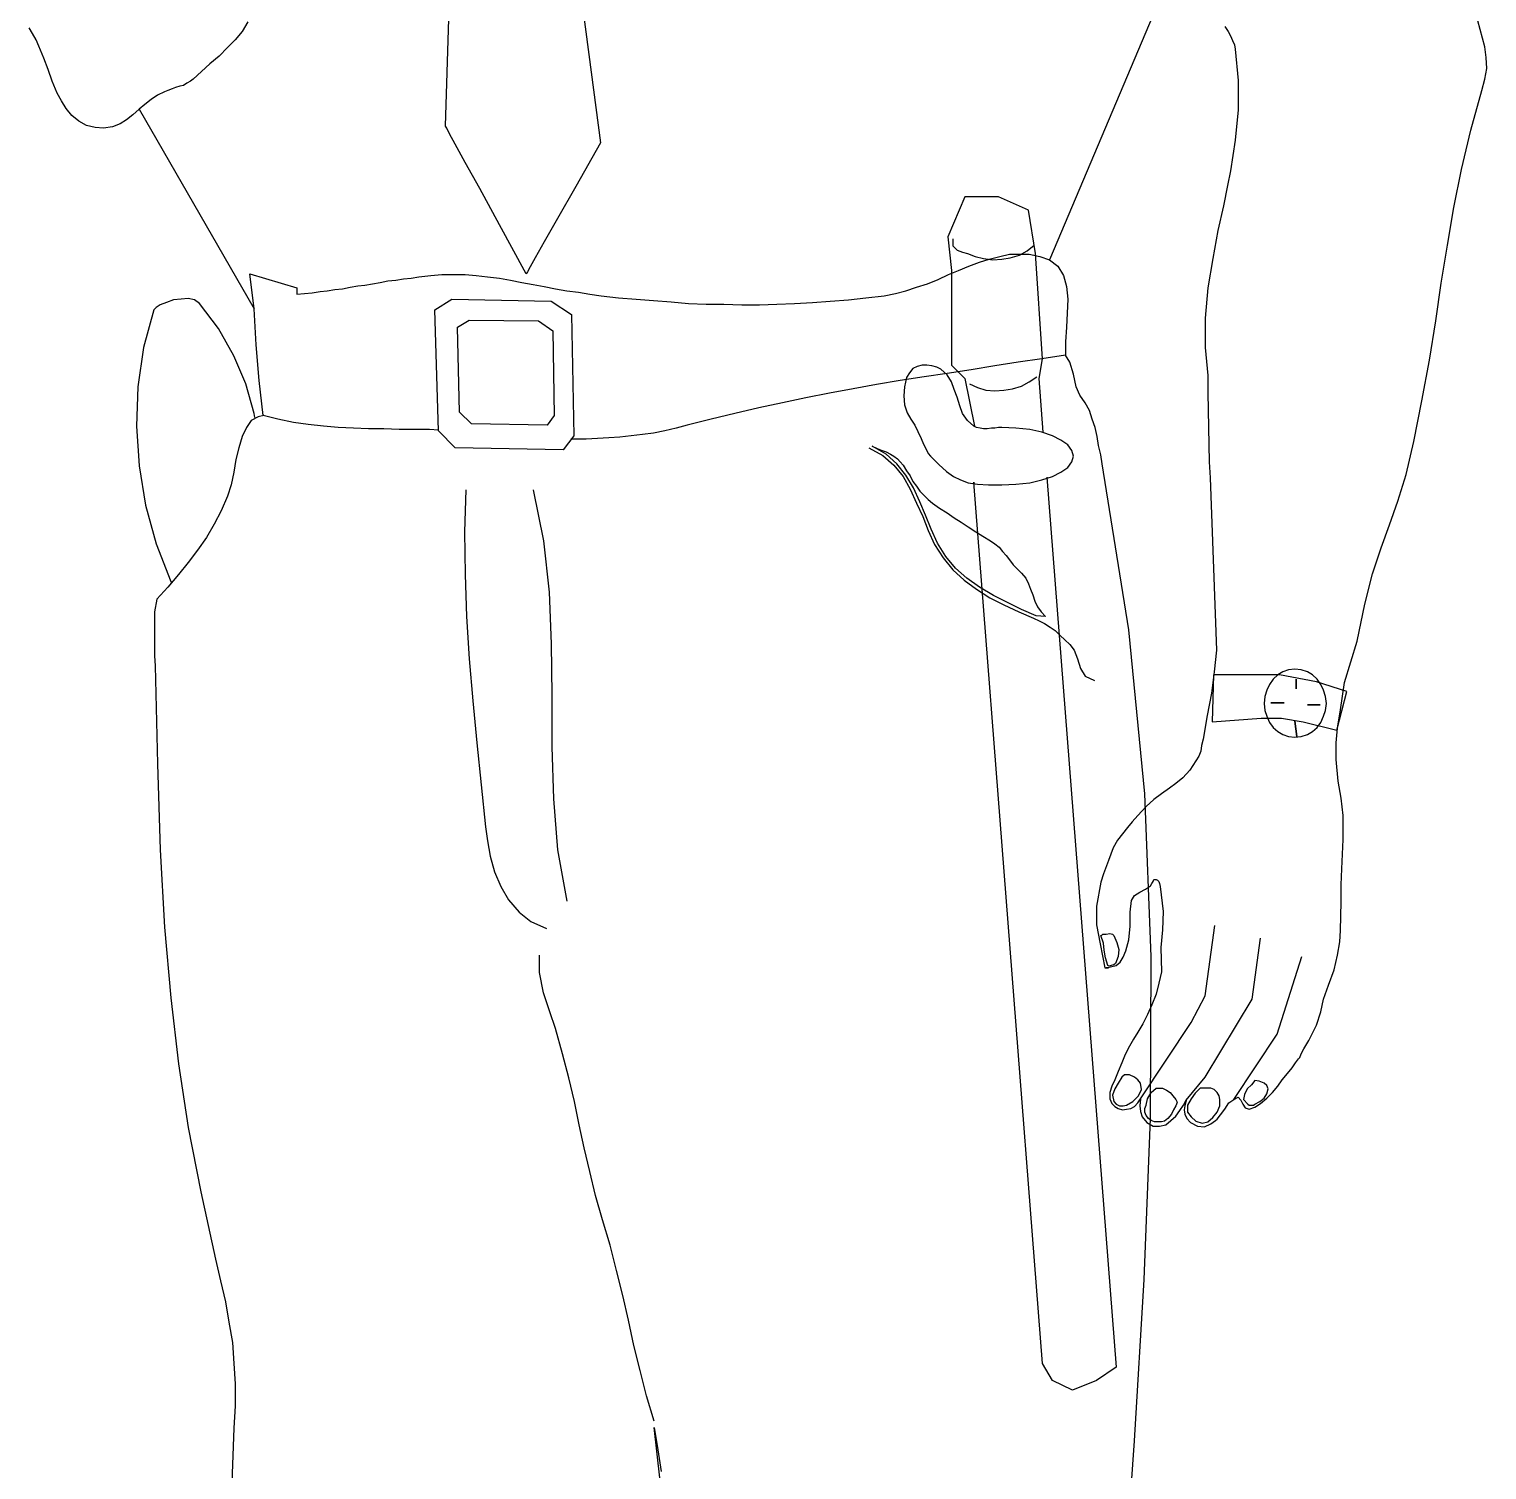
# Model space of a CAD drawing. Extents: x 139.28 to 139.9, y 57.95 to 59.89.
# Drawn here: x 139.315 to 139.896, y 58.621 to 59.194 of the extents above; entities that cross this region are included whole.
import ezdxf

# ---------------------------------------------------------------- set-up
doc = ezdxf.new("R2010")
doc.units = 0
doc.layers.get('0').update_dxf_attribs({"linetype": 'CONTINUOUS'})

msp = doc.modelspace()

# ---------------------------------------------------------------- linework, layer by layer
for p, q in [((139.77076, 59.21894), (139.72164, 59.10258)), ((139.35916, 59.16257), (139.40493, 59.08304))]:
    msp.add_line(p, q)
at = {"linetype": 'CONTINUOUS'}
for points in [[(139.5333, 59.22173), (139.54278, 59.14917), (139.53301, 59.13188), (139.52576, 59.11904), (139.52046, 59.10983), (139.51682, 59.10341), (139.51488, 59.09979), (139.51376, 59.09783), (139.5132, 59.09699), (139.5132, 59.09699), (139.5026, 59.11652), (139.49478, 59.13103), (139.48892, 59.14137), (139.48502, 59.14861), (139.48278, 59.1528), (139.48167, 59.15504), (139.48111, 59.15587), (139.48111, 59.15587), (139.4825, 59.19857)], [(139.84414, 58.95077), (139.84722, 58.96555), (139.85028, 58.97756), (139.85363, 58.98788), (139.85698, 58.99709), (139.86033, 59.00658), (139.86368, 59.01718), (139.86676, 59.03029), (139.86982, 59.04648), (139.87289, 59.06267), (139.8754, 59.0783), (139.87764, 59.09336), (139.88014, 59.10843), (139.88266, 59.1235), (139.88572, 59.13858), (139.88936, 59.1542), (139.89382, 59.17011), (139.89494, 59.17456), (139.89577, 59.17876), (139.8955, 59.18322), (139.89494, 59.1874), (139.89215, 59.19773)], [(139.40241, 59.19745), (139.40018, 59.19354), (139.39739, 59.19019), (139.39432, 59.18713), (139.39098, 59.18378), (139.38734, 59.1807), (139.38399, 59.17764), (139.38065, 59.17456), (139.37954, 59.17373), (139.37814, 59.1729), (139.37675, 59.17206), (139.37535, 59.17178), (139.37367, 59.17123), (139.37228, 59.17067), (139.37061, 59.17011), (139.36921, 59.16955), (139.36641, 59.16815), (139.36391, 59.16648), (139.36139, 59.16453), (139.35916, 59.16257), (139.35665, 59.16034), (139.35413, 59.15839), (139.35163, 59.15671), (139.34856, 59.1556), (139.34493, 59.15504), (139.34158, 59.15531), (139.33823, 59.15615), (139.33517, 59.15783), (139.33237, 59.16006), (139.33014, 59.16285), (139.32818, 59.16592), (139.32651, 59.16899), (139.32456, 59.17373), (139.32288, 59.17847), (139.32121, 59.18294), (139.31926, 59.18769), (139.31815, 59.19019), (139.31674, 59.19271), (139.31535, 59.19494)], [(139.79141, 59.1955), (139.7928, 59.19354), (139.79364, 59.19187), (139.79447, 59.18992), (139.79532, 59.18825), (139.79559, 59.18657), (139.79671, 59.17402), (139.79671, 59.16229), (139.79559, 59.15029), (139.79364, 59.13802), (139.79253, 59.13215), (139.79085, 59.12406), (139.78862, 59.1143), (139.78666, 59.10313), (139.78471, 59.09141), (139.78359, 59.07942), (139.78359, 59.06769), (139.78471, 59.05653), (139.78471, 59.04983), (139.78498, 59.03588), (139.78527, 59.02221), (139.78554, 59.01579), (139.78806, 58.94714), (139.78722, 58.93849), (139.7861, 58.93012), (139.78443, 58.9212), (139.78275, 58.91171), (139.78219, 58.90921), (139.78192, 58.90696), (139.78108, 58.90501), (139.77996, 58.90307), (139.77745, 58.89943), (139.77466, 58.89637), (139.77187, 58.89413), (139.76936, 58.89218), (139.76629, 58.88994), (139.76322, 58.88771), (139.76015, 58.88492), (139.7568, 58.8813), (139.75457, 58.87878), (139.75262, 58.87656), (139.75066, 58.87404), (139.74871, 58.87153), (139.74704, 58.86846), (139.74509, 58.86343), (139.74313, 58.85814), (139.74201, 58.85479), (139.74034, 58.8453), (139.74034, 58.83777), (139.74174, 58.83023), (139.74369, 58.82074), (139.74397, 58.82074), (139.74425, 58.82074), (139.74453, 58.82074), (139.74509, 58.82074), (139.7448, 58.82074), (139.7448, 58.82074), (139.74453, 58.82074), (139.74425, 58.82074), (139.74815, 58.82158), (139.74983, 58.82297), (139.75094, 58.82493), (139.75206, 58.82743), (139.75318, 58.8319), (139.75374, 58.83721), (139.75374, 58.84279), (139.75429, 58.84753), (139.75541, 58.84948), (139.75764, 58.85088), (139.75988, 58.85199), (139.76182, 58.85339), (139.76238, 58.85423), (139.76294, 58.85506), (139.76322, 58.8559), (139.76406, 58.8559), (139.76462, 58.85562), (139.76517, 58.85506), (139.76546, 58.85423), (139.76573, 58.85311), (139.76685, 58.84306), (139.76657, 58.83581), (139.76602, 58.82883), (139.76629, 58.81906), (139.76517, 58.81461), (139.76406, 58.81014), (139.76238, 58.80595), (139.76071, 58.80204), (139.75876, 58.79842), (139.7568, 58.79507), (139.75513, 58.79228), (139.75345, 58.78949), (139.75178, 58.78614), (139.75039, 58.78279), (139.74899, 58.77944), (139.7476, 58.77609), (139.74648, 58.77358), (139.74565, 58.77107), (139.74565, 58.76856), (139.74648, 58.7666), (139.7476, 58.76548), (139.74899, 58.76465), (139.75066, 58.76409), (139.75233, 58.76437), (139.75401, 58.76465), (139.75541, 58.76548), (139.7568, 58.76688), (139.75792, 58.76856), (139.75764, 58.76577), (139.75792, 58.76354), (139.75848, 58.7613), (139.76043, 58.75907), (139.76294, 58.75767), (139.76546, 58.75767), (139.76796, 58.75823), (139.76992, 58.7599), (139.77187, 58.76158), (139.77355, 58.76381), (139.77495, 58.76604), (139.77605, 58.768), (139.77605, 58.76772), (139.77578, 58.76688), (139.77551, 58.76577), (139.77522, 58.76409), (139.77551, 58.76242), (139.77634, 58.76074), (139.77773, 58.75907), (139.78052, 58.75767), (139.78331, 58.7574), (139.78583, 58.75851), (139.78778, 58.7599), (139.78833, 58.76046), (139.78973, 58.76213), (139.79141, 58.76437), (139.79308, 58.76688), (139.79503, 58.76827), (139.79671, 58.76912), (139.79782, 58.768), (139.79867, 58.76633), (139.7995, 58.76493), (139.80117, 58.76437), (139.80341, 58.76521), (139.80564, 58.7666), (139.80814, 58.76883), (139.81038, 58.77107), (139.81261, 58.77358), (139.81429, 58.77609), (139.81569, 58.77776), (139.81819, 58.78084), (139.81959, 58.78279), (139.82043, 58.7839), (139.82071, 58.78446), (139.82127, 58.78502), (139.82183, 58.78641), (139.82294, 58.78837), (139.82489, 58.79172), (139.82797, 58.79786), (139.82964, 58.80316), (139.83076, 58.80818), (139.83271, 58.81376), (139.83494, 58.8199), (139.83634, 58.82576), (139.83717, 58.83107), (139.83746, 58.83553), (139.83773, 58.84697), (139.83773, 58.85367), (139.838, 58.86008), (139.83856, 58.87181), (139.83856, 58.8813), (139.83773, 58.88827), (139.83661, 58.89497), (139.83578, 58.90362), (139.83578, 58.91031), (139.83634, 58.91618), (139.83746, 58.92343), (139.83912, 58.9343), (139.84414, 58.95077)], [(139.71913, 59.03393), (139.71745, 59.05541), (139.71885, 59.06323), (139.71606, 59.10508), (139.71327, 59.12239), (139.70127, 59.12769), (139.68788, 59.12769), (139.68118, 59.11178), (139.68258, 59.09839), (139.68258, 59.08081), (139.68258, 59.06071), (139.68788, 59.05541), (139.69179, 59.03644), (139.69179, 59.03644), (139.69179, 59.03644)], [(139.68314, 59.11095), (139.68314, 59.10816), (139.6848, 59.10648), (139.68704, 59.10564), (139.68899, 59.10508), (139.69206, 59.10397), (139.69541, 59.10313), (139.69904, 59.10258), (139.70267, 59.10285), (139.70601, 59.10341), (139.70965, 59.10453), (139.71271, 59.1062), (139.7155, 59.10843)], [(139.47832, 59.03476), (139.4747, 59.03504), (139.46856, 59.03504), (139.46269, 59.03504), (139.45655, 59.03532), (139.45041, 59.03532), (139.44455, 59.0356), (139.43841, 59.03588), (139.43256, 59.03644), (139.42642, 59.03699), (139.42055, 59.03784), (139.41442, 59.03923), (139.40855, 59.04063), (139.40688, 59.05457), (139.40576, 59.06881), (139.40493, 59.08304), (139.40326, 59.09699), (139.42195, 59.09141), (139.42195, 59.09085), (139.42195, 59.0903), (139.42195, 59.08945), (139.42195, 59.0889), (139.42502, 59.08918), (139.42809, 59.08945), (139.43116, 59.09001), (139.43395, 59.0903), (139.43702, 59.09085), (139.44009, 59.09113), (139.44316, 59.09169), (139.44623, 59.09225), (139.44902, 59.09253), (139.45208, 59.09309), (139.45516, 59.09365), (139.45822, 59.0942), (139.4613, 59.09448), (139.46436, 59.09504), (139.46744, 59.09532), (139.4705, 59.09588), (139.47524, 59.09644), (139.47971, 59.09671), (139.48446, 59.09671), (139.48892, 59.09671), (139.49339, 59.09644), (139.49786, 59.09588), (139.5026, 59.09532), (139.50706, 59.09448), (139.51153, 59.09365), (139.51599, 59.0928), (139.52046, 59.09197), (139.52492, 59.09113), (139.52939, 59.0903), (139.53413, 59.08974), (139.53859, 59.0889), (139.54306, 59.08834), (139.55003, 59.08751), (139.55701, 59.08695), (139.56399, 59.08639), (139.57096, 59.08583), (139.57794, 59.08527), (139.58491, 59.085), (139.59189, 59.085), (139.59913, 59.08471), (139.60612, 59.08471), (139.61309, 59.085), (139.62007, 59.08527), (139.62732, 59.08556), (139.6343, 59.0861), (139.64156, 59.08666), (139.64853, 59.08751), (139.65579, 59.08834), (139.66025, 59.08918), (139.66443, 59.0903), (139.66862, 59.09169), (139.67309, 59.09309), (139.67727, 59.09476), (139.68146, 59.09671), (139.68536, 59.09839), (139.68955, 59.10006), (139.69373, 59.10173), (139.69764, 59.10285), (139.70183, 59.10397), (139.70574, 59.10481), (139.70965, 59.10481), (139.71354, 59.10481), (139.71774, 59.10397), (139.72164, 59.10258), (139.72499, 59.10006), (139.72723, 59.09644), (139.72834, 59.09197), (139.7289, 59.08695), (139.72862, 59.08137), (139.72834, 59.07578), (139.72806, 59.06993), (139.72806, 59.06462), (139.71857, 59.06323), (139.70909, 59.06183), (139.69987, 59.06044), (139.69038, 59.05876), (139.68091, 59.05736), (139.67169, 59.05597), (139.6622, 59.05457), (139.65272, 59.05291), (139.64351, 59.05123), (139.63402, 59.04956), (139.62454, 59.0476), (139.61532, 59.04565), (139.60583, 59.04369), (139.59634, 59.04146), (139.58687, 59.03923), (139.57738, 59.03672), (139.57292, 59.0356), (139.56845, 59.03449), (139.56399, 59.03364), (139.55952, 59.03309), (139.55506, 59.03253), (139.55059, 59.03197), (139.54612, 59.0317), (139.54166, 59.03141), (139.53719, 59.03114), (139.53274, 59.03114), (139.53106, 59.03114), (139.53106, 59.03114)], [(139.4052, 59.03978), (139.40493, 59.04146), (139.40158, 59.05318), (139.39683, 59.06435), (139.39069, 59.07522), (139.38316, 59.08527), (139.38121, 59.08666), (139.37869, 59.08722), (139.3759, 59.08695), (139.37284, 59.08666), (139.37005, 59.08556), (139.36753, 59.08471), (139.36586, 59.0836), (139.36502, 59.08277), (139.36083, 59.06769), (139.3586, 59.05206), (139.35804, 59.03644), (139.35916, 59.02053), (139.36167, 59.0049), (139.36586, 58.98956), (139.37172, 58.97448), (139.372, 58.97393), (139.372, 58.97393)], [(139.47832, 59.03449), (139.47693, 59.08277), (139.48362, 59.08695), (139.52325, 59.0861), (139.53134, 59.08081), (139.53218, 59.03253), (139.52799, 59.02696), (139.48502, 59.02779), (139.47832, 59.03449)], [(139.48669, 59.04202), (139.48585, 59.07578), (139.4906, 59.07857), (139.51822, 59.0783), (139.52381, 59.07439), (139.52437, 59.04063), (139.52157, 59.03672), (139.49143, 59.03728), (139.48669, 59.04202)], [(139.75094, 58.5682), (139.75541, 58.63238), (139.75932, 58.69656), (139.76182, 58.76074), (139.76211, 58.8252), (139.75959, 58.88994), (139.75318, 58.95523), (139.74257, 59.02137), (139.74201, 59.025), (139.74118, 59.02862), (139.74062, 59.03225), (139.73978, 59.03588), (139.73866, 59.03923), (139.73755, 59.04258), (139.73587, 59.04565), (139.73364, 59.04872), (139.73225, 59.05206), (139.73113, 59.05709), (139.72973, 59.06183), (139.72806, 59.06462), (139.72806, 59.06462)], [(139.67421, 59.02444), (139.67756, 59.02109), (139.68062, 59.0183), (139.68341, 59.01635), (139.6862, 59.01495), (139.68927, 59.01383), (139.6929, 59.01327), (139.69737, 59.013), (139.70267, 59.013), (139.70825, 59.01327), (139.71383, 59.01383), (139.71857, 59.01495), (139.72276, 59.01635), (139.72611, 59.01802), (139.7289, 59.01997), (139.73058, 59.02221), (139.73113, 59.02444), (139.73058, 59.02667), (139.7289, 59.0289), (139.72611, 59.03085), (139.72276, 59.03253), (139.71857, 59.03393), (139.71383, 59.03504), (139.70825, 59.0356), (139.70267, 59.03588), (139.70127, 59.03588), (139.69987, 59.0356), (139.69848, 59.0356), (139.69681, 59.03532), (139.69541, 59.03532), (139.69402, 59.0356), (139.69262, 59.03588), (139.6915, 59.03644), (139.68899, 59.03867), (139.68704, 59.04146), (139.68592, 59.04453), (139.6848, 59.04788), (139.6837, 59.05095), (139.68258, 59.05401), (139.68091, 59.0568), (139.67839, 59.05904), (139.67671, 59.05988), (139.67477, 59.06044), (139.67281, 59.06071), (139.67086, 59.06071), (139.6689, 59.06015), (139.66722, 59.05932), (139.66583, 59.05765), (139.66472, 59.0557), (139.66388, 59.05206), (139.6636, 59.04844), (139.66388, 59.04481), (139.66499, 59.04174), (139.66639, 59.03923), (139.66807, 59.03672), (139.66918, 59.0342), (139.67057, 59.03141), (139.67142, 59.02918), (139.67253, 59.02723), (139.67336, 59.02556), (139.67421, 59.02444)], [(139.68983, 59.05318), (139.6929, 59.05179), (139.69625, 59.05067), (139.69987, 59.05039), (139.70351, 59.05067), (139.70686, 59.05123), (139.71048, 59.05235), (139.71354, 59.05401), (139.71662, 59.05597)], [(139.40884, 59.04063), (139.4066, 59.04007), (139.40381, 59.03867), (139.40186, 59.03588), (139.40018, 59.03225), (139.39879, 59.02779), (139.39767, 59.02305), (139.39683, 59.01802), (139.39572, 59.013), (139.39432, 59.00854), (139.39181, 59.00267), (139.38902, 58.99737), (139.38595, 58.99206), (139.38233, 58.98705), (139.37869, 58.98203), (139.37479, 58.97728), (139.37061, 58.97225), (139.36614, 58.96751), (139.3653, 58.96249), (139.3653, 58.95356), (139.3653, 58.94491), (139.36558, 58.941), (139.36641, 58.90195), (139.36753, 58.86762), (139.36921, 58.83692), (139.37172, 58.80874), (139.37479, 58.78251), (139.37869, 58.75711), (139.38372, 58.73144), (139.38957, 58.70465), (139.39153, 58.696), (139.39348, 58.68763), (139.39488, 58.67954), (139.39627, 58.67144), (139.39683, 58.66308), (139.39739, 58.65498), (139.39739, 58.64633), (139.39683, 58.6374), (139.39572, 58.60838)], [(139.64965, 59.02779), (139.65523, 59.02471), (139.65969, 59.02082), (139.66332, 59.01635), (139.66611, 59.01133), (139.66862, 59.00574), (139.67113, 59.00044), (139.67336, 58.99485), (139.67588, 58.98928), (139.67923, 58.98397), (139.68314, 58.97923), (139.68759, 58.97504), (139.69262, 58.97142), (139.69793, 58.96807), (139.70351, 58.96528), (139.70936, 58.96249), (139.71522, 58.95998), (139.71745, 58.95887), (139.71969, 58.95775), (139.72192, 58.95635), (139.72388, 58.95496), (139.72583, 58.953), (139.72778, 58.95132), (139.72973, 58.94938), (139.73141, 58.94714), (139.73281, 58.94379), (139.73392, 58.93989), (139.73587, 58.93681), (139.73951, 58.93514)], [(139.71635, 58.96081), (139.71048, 58.96332), (139.7049, 58.96611), (139.69932, 58.9689), (139.69373, 58.97225), (139.68871, 58.97589), (139.68424, 58.97979), (139.68035, 58.98453), (139.677, 58.98984), (139.67448, 58.99541), (139.67225, 59.00099), (139.67002, 59.0063), (139.66751, 59.01188), (139.66443, 59.01691), (139.66081, 59.02137), (139.65662, 59.02527), (139.65105, 59.02835), (139.653, 59.0275), (139.65494, 59.02667), (139.65662, 59.02611), (139.65829, 59.02527), (139.65969, 59.02444), (139.66108, 59.02332), (139.6622, 59.02221), (139.66332, 59.02082), (139.66472, 59.01858), (139.66611, 59.01662), (139.66722, 59.01439), (139.66862, 59.01244), (139.67002, 59.01048), (139.67169, 59.00881), (139.67336, 59.00713), (139.67504, 59.00574), (139.67783, 59.00379), (139.68091, 59.00184), (139.6837, 58.99988), (139.68648, 58.9982), (139.68927, 58.99625), (139.69234, 58.99431), (139.69513, 58.99263), (139.6982, 58.99067), (139.69987, 58.98956), (139.70155, 58.98817), (139.70295, 58.98649), (139.70434, 58.98482), (139.70574, 58.98314), (139.70713, 58.98118), (139.70881, 58.97951), (139.71048, 58.97783), (139.71215, 58.97589), (139.71327, 58.97365), (139.7141, 58.97142), (139.71495, 58.96919), (139.71579, 58.96667), (139.71689, 58.96445), (139.71829, 58.96249), (139.71997, 58.96054), (139.71635, 58.96081)], [(139.72053, 59.01607), (139.74815, 58.66168), (139.74034, 58.65638), (139.73085, 58.65247), (139.72276, 58.65638), (139.71885, 58.66308), (139.6915, 59.01412), (139.6915, 59.01356)], [(139.4892, 59.01104), (139.48864, 58.99431), (139.48892, 58.97728), (139.48948, 58.96054), (139.4906, 58.94379), (139.49199, 58.92705), (139.49366, 58.91031), (139.49534, 58.89358), (139.49701, 58.87683), (139.49786, 58.87125), (139.49897, 58.86511), (139.50065, 58.85897), (139.50315, 58.85311), (139.50623, 58.8478), (139.51041, 58.84279), (139.51515, 58.83916), (139.52129, 58.83637)], [(139.51599, 59.01104), (139.52017, 58.99067), (139.52241, 58.9703), (139.52325, 58.94965), (139.52352, 58.92928), (139.52352, 58.90865), (139.52408, 58.88799), (139.52576, 58.86762), (139.52939, 58.84726)], [(139.78694, 58.93737), (139.78639, 58.91868), (139.80591, 58.92009), (139.81401, 58.92009), (139.82266, 58.91868), (139.83605, 58.91534), (139.83996, 58.93068), (139.82797, 58.93458), (139.81317, 58.93737), (139.79978, 58.93737), (139.78694, 58.93737)], [(139.81931, 58.91254), (139.82183, 58.91283), (139.82433, 58.91366), (139.82629, 58.91478), (139.82824, 58.91645), (139.82964, 58.91841), (139.83076, 58.92092), (139.83159, 58.92315), (139.83187, 58.92593), (139.83159, 58.92872), (139.83076, 58.93124), (139.82964, 58.93346), (139.82824, 58.93569), (139.82629, 58.93737), (139.82433, 58.93849), (139.82183, 58.93933), (139.81931, 58.9396), (139.8168, 58.93933), (139.81457, 58.93849), (139.81261, 58.93737), (139.81066, 58.93569), (139.80926, 58.93346), (139.80814, 58.93124), (139.80731, 58.92872), (139.80704, 58.92593), (139.80731, 58.92315), (139.80814, 58.92092), (139.80926, 58.91841), (139.81066, 58.91645), (139.81261, 58.91478), (139.81457, 58.91366), (139.8168, 58.91283), (139.81931, 58.91254)], [(139.81987, 58.93569), (139.81987, 58.9318)], [(139.81987, 58.93569), (139.81987, 58.9318), (139.81987, 58.93569)], [(139.80982, 58.92622), (139.81513, 58.92622)], [(139.80982, 58.92622), (139.81513, 58.92622), (139.80982, 58.92622)], [(139.82433, 58.92537), (139.82936, 58.92537)], [(139.82433, 58.92537), (139.82936, 58.92537), (139.82433, 58.92537)], [(139.81931, 58.91897), (139.82015, 58.91283)], [(139.81931, 58.91897), (139.82015, 58.91283), (139.81931, 58.91897)], [(139.74286, 58.83413), (139.74425, 58.83413), (139.74565, 58.83442), (139.74675, 58.83413), (139.74731, 58.83357), (139.74843, 58.83078), (139.74927, 58.82799), (139.74899, 58.8252), (139.74787, 58.82241), (139.74731, 58.82185), (139.74619, 58.82158), (139.74536, 58.82129), (139.7448, 58.82158), (139.74397, 58.82464), (139.7434, 58.82772), (139.74313, 58.83051), (139.74201, 58.83357), (139.7423, 58.83357), (139.74257, 58.83386), (139.74257, 58.83386), (139.74286, 58.83413)], [(139.75792, 58.76856), (139.77801, 58.79898), (139.78359, 58.80958), (139.7875, 58.83748)], [(139.77605, 58.768), (139.78359, 58.77721), (139.80229, 58.80818), (139.80564, 58.83246)], [(139.56427, 58.64019), (139.5612, 58.65024), (139.55869, 58.66029), (139.55617, 58.67033), (139.55394, 58.68037), (139.55171, 58.69015), (139.5492, 58.70018), (139.54668, 58.71023), (139.54362, 58.72028), (139.54083, 58.73004), (139.53859, 58.73953), (139.53636, 58.74902), (139.53441, 58.75823), (139.53245, 58.76744), (139.53022, 58.77693), (139.52771, 58.78641), (139.52492, 58.79646), (139.52269, 58.80316), (139.52017, 58.8107), (139.5185, 58.81879), (139.5185, 58.82576)], [(139.79503, 58.76827), (139.81234, 58.79423), (139.8221, 58.8252)], [(139.75039, 58.77721), (139.74899, 58.7747), (139.7476, 58.77247), (139.74675, 58.76995), (139.74731, 58.76744), (139.74815, 58.76633), (139.74954, 58.76577), (139.75094, 58.76577), (139.75233, 58.76604), (139.75485, 58.76744), (139.75708, 58.76968), (139.7582, 58.77218), (139.75792, 58.7747), (139.7568, 58.77609), (139.75541, 58.77721), (139.75345, 58.77805), (139.7515, 58.77805), (139.75039, 58.77721)], [(139.80201, 58.77414), (139.80034, 58.77247), (139.79922, 58.77023), (139.79894, 58.76827), (139.80061, 58.76633), (139.80117, 58.76604), (139.80201, 58.76604), (139.80285, 58.76604), (139.80341, 58.76633), (139.80535, 58.76744), (139.80704, 58.76883), (139.80814, 58.77051), (139.8087, 58.77247), (139.80814, 58.77386), (139.80704, 58.7747), (139.80508, 58.77553), (139.80341, 58.77582), (139.80201, 58.77414)], [(139.76015, 58.76604), (139.76071, 58.76856), (139.76211, 58.77107), (139.76406, 58.77274), (139.76657, 58.77274), (139.76825, 58.77191), (139.76964, 58.77107), (139.77076, 58.76968), (139.77187, 58.76827), (139.77216, 58.76772), (139.77243, 58.76716), (139.77216, 58.76633), (139.77187, 58.76577), (139.77104, 58.76409), (139.7702, 58.76242), (139.76881, 58.76074), (139.76741, 58.75963), (139.76629, 58.75934), (139.7649, 58.75934), (139.7635, 58.75934), (139.76211, 58.7599), (139.76099, 58.76074), (139.76015, 58.76186), (139.75959, 58.76325), (139.75959, 58.76465), (139.76015, 58.76604)], [(139.78164, 58.77274), (139.77969, 58.77079), (139.77801, 58.76856), (139.77661, 58.76604), (139.77661, 58.76325), (139.77801, 58.7613), (139.77996, 58.75963), (139.78248, 58.75879), (139.78471, 58.75934), (139.78666, 58.76102), (139.78833, 58.76325), (139.78945, 58.76577), (139.78945, 58.76827), (139.78918, 58.76968), (139.78833, 58.77107), (139.78722, 58.77218), (139.78583, 58.77274), (139.78164, 58.77274)], [(139.56649, 58.61759), (139.56427, 58.63768), (139.56566, 58.62875), (139.56705, 58.6201)]]:
    msp.add_lwpolyline(points, dxfattribs=at)

doc.saveas('drawing.dxf')
